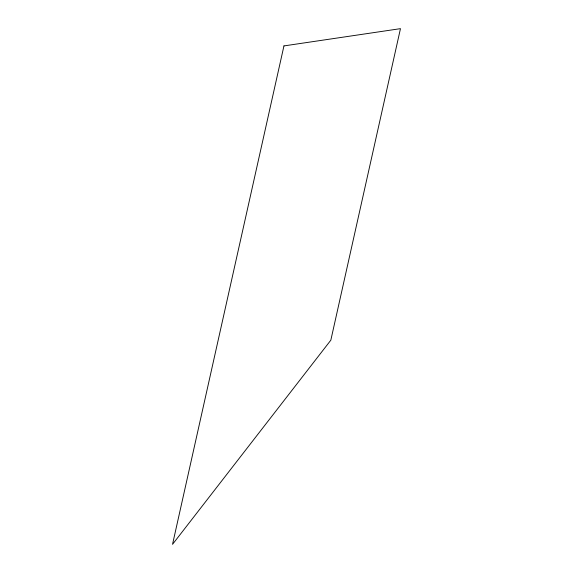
<?xml version="1.0" encoding="UTF-8"?>
<svg xmlns="http://www.w3.org/2000/svg" width="573" height="573" viewBox="0 0 573 573"><rect width="100%" height="100%" fill="white"/><g stroke="black" fill="none" stroke-linecap="round" stroke-linejoin="round"><path stroke-width="0.86" d="M283.95 45.912L172.53 544.35L330.836 340.176L400.47 28.65L283.95 45.912"/></g></svg>
